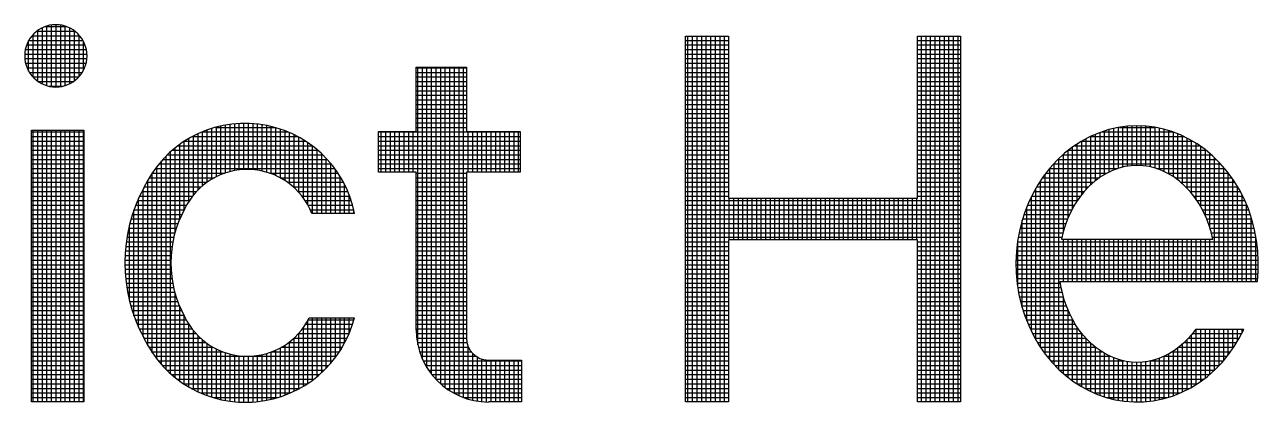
# Model space of a CAD drawing. Header units: inches. Extents: x 0 to 841, y 0 to 594.
# Drawn here: x 713.544 to 718.223, y 99.887 to 101.318 of the extents above; entities that cross this region are included whole.
import ezdxf

# ---------------------------------------------------------------- set-up
doc = ezdxf.new("R2010")
doc.units = ezdxf.units.IN
doc.header["$MEASUREMENT"] = 0
doc.layers.add('BG 한국지역난방기술주식회사 CI', color=7, linetype='Continuous')

msp = doc.modelspace()

# ---------------------------------------------------------------- linework, layer by layer
at = {"layer": 'BG 한국지역난방기술주식회사 CI', "color": 7, "linetype": 'Continuous', "lineweight": 25}
for p, q in [((713.5904, 101.2939), (713.7348, 101.2939)), ((713.5943, 101.1039), (713.5943, 101.2967)), ((713.6116, 101.0937), (713.6116, 101.3069)), ((713.6218, 101.3112), (713.7034, 101.3112)), ((713.629, 101.087), (713.629, 101.3136)), ((713.6464, 101.0832), (713.6464, 101.3174)), ((713.6637, 101.0821), (713.6637, 101.3185)), ((713.6811, 101.0836), (713.6811, 101.317)), ((713.6984, 101.0877), (713.6984, 101.3129)), ((713.7158, 101.0948), (713.7158, 101.3058)), ((713.7332, 101.1055), (713.7332, 101.2951)), ((713.5595, 101.1424), (713.5595, 101.2581)), ((713.5601, 101.2591), (713.7651, 101.2591)), ((713.5723, 101.2765), (713.7529, 101.2765)), ((713.5769, 101.1189), (713.5769, 101.2817)), ((713.7505, 101.1213), (713.7505, 101.2793)), ((713.7679, 101.1466), (713.7679, 101.254)), ((716.0503, 101.2754), (716.214, 101.2754)), ((716.0503, 99.8879), (716.0503, 101.2754)), ((716.0503, 101.2591), (716.214, 101.2591)), ((716.06, 99.8879), (716.06, 101.2754)), ((716.0774, 99.8879), (716.0774, 101.2754)), ((716.0947, 99.8879), (716.0947, 101.2754)), ((716.1121, 99.8879), (716.1121, 101.2754)), ((716.1295, 99.8879), (716.1295, 101.2754)), ((716.1468, 99.8879), (716.1468, 101.2754)), ((716.1642, 99.8879), (716.1642, 101.2754)), ((716.1816, 99.8879), (716.1816, 101.2754)), ((716.1989, 99.8879), (716.1989, 101.2754)), ((716.214, 101.2754), (716.214, 100.6607)), ((716.9301, 100.6607), (716.9301, 101.2754)), ((716.9301, 101.2754), (717.0939, 101.2754)), ((716.9301, 101.2591), (717.0939, 101.2591)), ((716.9456, 99.8879), (716.9456, 101.2754)), ((716.963, 99.8879), (716.963, 101.2754)), ((716.9803, 99.8879), (716.9803, 101.2754)), ((716.9977, 99.8879), (716.9977, 101.2754)), ((717.0151, 99.8879), (717.0151, 101.2754)), ((717.0324, 99.8879), (717.0324, 101.2754)), ((717.0498, 99.8879), (717.0498, 101.2754)), ((717.0672, 99.8879), (717.0672, 101.2754)), ((717.0845, 99.8879), (717.0845, 101.2754)), ((717.0939, 101.2754), (717.0939, 99.8879)), ((713.5446, 101.207), (713.7806, 101.207)), ((713.5469, 101.2244), (713.7783, 101.2244)), ((713.5519, 101.2418), (713.7733, 101.2418)), ((716.0503, 101.2418), (716.214, 101.2418)), ((716.0503, 101.2244), (716.214, 101.2244)), ((716.0503, 101.207), (716.214, 101.207)), ((716.9301, 101.2418), (717.0939, 101.2418)), ((716.9301, 101.2244), (717.0939, 101.2244)), ((716.9301, 101.207), (717.0939, 101.207)), ((713.5449, 101.1897), (713.7803, 101.1897)), ((713.5478, 101.1723), (713.7774, 101.1723)), ((713.5535, 101.1549), (713.7717, 101.1549)), ((715.0296, 100.9135), (715.0296, 101.1571)), ((715.0296, 101.1571), (715.22, 101.1571)), ((715.0296, 101.1549), (715.22, 101.1549)), ((715.0355, 100.1047), (715.0355, 101.1571)), ((715.0529, 100.0509), (715.0529, 101.1571)), ((715.0702, 100.0179), (715.0702, 101.1571)), ((715.0876, 99.9929), (715.0876, 101.1571)), ((715.105, 99.9728), (715.105, 101.1571)), ((715.1223, 99.9561), (715.1223, 101.1571)), ((715.1397, 99.942), (715.1397, 101.1571)), ((715.1571, 99.9301), (715.1571, 101.1571)), ((715.1744, 99.92), (715.1744, 101.1571)), ((715.1918, 99.9115), (715.1918, 101.1571)), ((715.2092, 99.9045), (715.2092, 101.1571)), ((715.22, 101.1571), (715.22, 100.9135)), ((716.0503, 101.1897), (716.214, 101.1897)), ((716.0503, 101.1723), (716.214, 101.1723)), ((716.0503, 101.1549), (716.214, 101.1549)), ((716.9301, 101.1897), (717.0939, 101.1897)), ((716.9301, 101.1723), (717.0939, 101.1723)), ((716.9301, 101.1549), (717.0939, 101.1549)), ((713.5624, 101.1376), (713.7628, 101.1376)), ((713.5757, 101.1202), (713.7495, 101.1202)), ((715.0296, 101.1376), (715.22, 101.1376)), ((715.0296, 101.1202), (715.22, 101.1202)), ((716.0503, 101.1376), (716.214, 101.1376)), ((716.0503, 101.1202), (716.214, 101.1202)), ((716.9301, 101.1376), (717.0939, 101.1376)), ((716.9301, 101.1202), (717.0939, 101.1202)), ((713.5957, 101.1029), (713.7295, 101.1029)), ((713.6345, 101.0855), (713.6907, 101.0855)), ((715.0296, 101.1029), (715.22, 101.1029)), ((715.0296, 101.0855), (715.22, 101.0855)), ((715.0296, 101.0681), (715.22, 101.0681)), ((716.0503, 101.1029), (716.214, 101.1029)), ((716.0503, 101.0855), (716.214, 101.0855)), ((716.0503, 101.0681), (716.214, 101.0681)), ((716.9301, 101.1029), (717.0939, 101.1029)), ((716.9301, 101.0855), (717.0939, 101.0855)), ((716.9301, 101.0681), (717.0939, 101.0681)), ((715.0296, 101.0508), (715.22, 101.0508)), ((715.0296, 101.0334), (715.22, 101.0334)), ((715.0296, 101.016), (715.22, 101.016)), ((716.0503, 101.0508), (716.214, 101.0508)), ((716.0503, 101.0334), (716.214, 101.0334)), ((716.0503, 101.016), (716.214, 101.016)), ((716.9301, 101.0508), (717.0939, 101.0508)), ((716.9301, 101.0334), (717.0939, 101.0334)), ((716.9301, 101.016), (717.0939, 101.016)), ((715.0296, 100.9987), (715.22, 100.9987)), ((715.0296, 100.9813), (715.22, 100.9813)), ((715.0296, 100.9639), (715.22, 100.9639)), ((716.0503, 100.9987), (716.214, 100.9987)), ((716.0503, 100.9813), (716.214, 100.9813)), ((716.0503, 100.9639), (716.214, 100.9639)), ((716.9301, 100.9987), (717.0939, 100.9987)), ((716.9301, 100.9813), (717.0939, 100.9813)), ((716.9301, 100.9639), (717.0939, 100.9639)), ((713.5697, 100.9188), (713.7694, 100.9188)), ((713.5697, 99.8879), (713.5697, 100.9188)), ((713.5769, 99.8879), (713.5769, 100.9188)), ((713.5943, 99.8879), (713.5943, 100.9188)), ((713.6116, 99.8879), (713.6116, 100.9188)), ((713.629, 99.8879), (713.629, 100.9188)), ((713.6464, 99.8879), (713.6464, 100.9188)), ((713.6637, 99.8879), (713.6637, 100.9188)), ((713.6811, 99.8879), (713.6811, 100.9188)), ((713.6984, 99.8879), (713.6984, 100.9188)), ((713.7158, 99.8879), (713.7158, 100.9188)), ((713.7332, 99.8879), (713.7332, 100.9188)), ((713.7505, 99.8879), (713.7505, 100.9188)), ((713.7679, 99.8879), (713.7679, 100.9188)), ((713.7694, 100.9188), (713.7694, 99.8879)), ((714.2367, 100.7213), (714.2367, 100.9194)), ((714.2541, 100.7325), (714.2541, 100.9252)), ((714.2679, 100.9292), (714.4922, 100.9292)), ((714.2715, 100.742), (714.2715, 100.9302)), ((714.2888, 100.7499), (714.2888, 100.9344)), ((714.3062, 100.7563), (714.3062, 100.9378)), ((714.3236, 100.7613), (714.3236, 100.9405)), ((714.3409, 100.7651), (714.3409, 100.9425)), ((714.3583, 100.7677), (714.3583, 100.9438)), ((714.3757, 100.7691), (714.3757, 100.9443)), ((714.393, 100.7694), (714.393, 100.9441)), ((714.4104, 100.7685), (714.4104, 100.9432)), ((714.4278, 100.7665), (714.4278, 100.9416)), ((714.4451, 100.7633), (714.4451, 100.9393)), ((714.4625, 100.7588), (714.4625, 100.9362)), ((714.4798, 100.7531), (714.4798, 100.9324)), ((714.4972, 100.7459), (714.4972, 100.9278)), ((714.5146, 100.7372), (714.5146, 100.9224)), ((715.0296, 100.9466), (715.22, 100.9466)), ((715.0296, 100.9292), (715.22, 100.9292)), ((716.0503, 100.9466), (716.214, 100.9466)), ((716.0503, 100.9292), (716.214, 100.9292)), ((716.9301, 100.9466), (717.0939, 100.9466)), ((716.9301, 100.9292), (717.0939, 100.9292)), ((717.6559, 100.9205), (717.6204, 100.909)), ((717.6917, 100.9286), (717.6559, 100.9205)), ((717.6575, 100.7598), (717.6575, 100.9209)), ((717.6749, 100.7676), (717.6749, 100.9248)), ((717.7274, 100.9334), (717.6917, 100.9286)), ((717.6923, 100.7738), (717.6923, 100.9287)), ((717.6962, 100.9292), (717.8316, 100.9292)), ((717.7096, 100.7783), (717.7096, 100.931)), ((717.727, 100.7817), (717.727, 100.9334)), ((717.7627, 100.935), (717.7274, 100.9334)), ((717.7444, 100.7839), (717.7444, 100.9342)), ((717.7617, 100.7847), (717.7617, 100.935)), ((717.7974, 100.9336), (717.7627, 100.935)), ((717.7791, 100.784), (717.7791, 100.9343)), ((717.7965, 100.7822), (717.7965, 100.9336)), ((717.831, 100.9293), (717.7974, 100.9336)), ((717.8138, 100.7792), (717.8138, 100.9315)), ((717.8635, 100.9225), (717.831, 100.9293)), ((717.8312, 100.7748), (717.8312, 100.9293)), ((717.8486, 100.7688), (717.8486, 100.9256)), ((717.8955, 100.913), (717.8635, 100.9225)), ((717.8659, 100.7615), (717.8659, 100.9217)), ((713.5697, 100.9118), (713.7694, 100.9118)), ((713.5697, 100.8945), (713.7694, 100.8945)), ((713.5697, 100.8771), (713.7694, 100.8771)), ((714.1499, 100.6175), (714.1499, 100.8764)), ((714.1511, 100.8771), (714.609, 100.8771)), ((714.1673, 100.6487), (714.1673, 100.887)), ((714.1807, 100.8945), (714.5794, 100.8945)), ((714.1847, 100.6727), (714.1847, 100.8966)), ((714.202, 100.6919), (714.202, 100.9051)), ((714.2174, 100.9118), (714.5427, 100.9118)), ((714.2194, 100.7079), (714.2194, 100.9127)), ((714.5319, 100.7269), (714.5319, 100.9162)), ((714.5493, 100.7145), (714.5493, 100.909)), ((714.5667, 100.6999), (714.5667, 100.901)), ((714.584, 100.6823), (714.584, 100.892)), ((714.6014, 100.6608), (714.6014, 100.8819)), ((714.6188, 100.6335), (714.6188, 100.8707)), ((714.8867, 100.7588), (714.8867, 100.9135)), ((714.8867, 100.9135), (715.0296, 100.9135)), ((714.8867, 100.9118), (715.4235, 100.9118)), ((714.8867, 100.8945), (715.4235, 100.8945)), ((714.8867, 100.8771), (715.4235, 100.8771)), ((714.8966, 100.7588), (714.8966, 100.9135)), ((714.914, 100.7588), (714.914, 100.9135)), ((714.9313, 100.7588), (714.9313, 100.9135)), ((714.9487, 100.7588), (714.9487, 100.9135)), ((714.9661, 100.7588), (714.9661, 100.9135)), ((714.9834, 100.7588), (714.9834, 100.9135)), ((715.0008, 100.7588), (715.0008, 100.9135)), ((715.0181, 100.7588), (715.0181, 100.9135)), ((715.22, 100.9135), (715.4235, 100.9135)), ((715.2265, 100.7588), (715.2265, 100.9135)), ((715.2439, 100.7588), (715.2439, 100.9135)), ((715.2612, 100.7588), (715.2612, 100.9135)), ((715.2786, 100.7588), (715.2786, 100.9135)), ((715.296, 100.7588), (715.296, 100.9135)), ((715.3133, 100.7588), (715.3133, 100.9135)), ((715.3307, 100.7588), (715.3307, 100.9135)), ((715.3481, 100.7588), (715.3481, 100.9135)), ((715.3654, 100.7588), (715.3654, 100.9135)), ((715.3828, 100.7588), (715.3828, 100.9135)), ((715.4002, 100.7588), (715.4002, 100.9135)), ((715.4175, 100.7588), (715.4175, 100.9135)), ((715.4235, 100.9135), (715.4235, 100.7588)), ((716.0503, 100.9118), (716.214, 100.9118)), ((716.0503, 100.8945), (716.214, 100.8945)), ((716.0503, 100.8771), (716.214, 100.8771)), ((716.9301, 100.9118), (717.0939, 100.9118)), ((716.9301, 100.8945), (717.0939, 100.8945)), ((716.9301, 100.8771), (717.0939, 100.8771)), ((717.5516, 100.8761), (717.5191, 100.8549)), ((717.5855, 100.8942), (717.5516, 100.8761)), ((717.5534, 100.6744), (717.5534, 100.877)), ((717.5535, 100.8771), (717.9728, 100.8771)), ((717.5707, 100.6948), (717.5707, 100.8863)), ((717.6204, 100.909), (717.5855, 100.8942)), ((717.5862, 100.8945), (717.94, 100.8945)), ((717.5881, 100.7122), (717.5881, 100.8953)), ((717.6055, 100.7272), (717.6055, 100.9027)), ((717.6228, 100.74), (717.6228, 100.9098)), ((717.6291, 100.9118), (717.8983, 100.9118)), ((717.6402, 100.7507), (717.6402, 100.9154)), ((717.8833, 100.7528), (717.8833, 100.9166)), ((717.9275, 100.9005), (717.8955, 100.913)), ((717.9007, 100.7423), (717.9007, 100.9109)), ((717.918, 100.7297), (717.918, 100.9042)), ((717.9594, 100.885), (717.9275, 100.9005)), ((717.9354, 100.7152), (717.9354, 100.8967)), ((717.9527, 100.6984), (717.9527, 100.8883)), ((717.9908, 100.8665), (717.9594, 100.885)), ((717.9701, 100.6787), (717.9701, 100.8787)), ((713.5697, 100.8597), (713.7694, 100.8597)), ((713.5697, 100.8424), (713.7694, 100.8424)), ((713.5697, 100.825), (713.7694, 100.825)), ((714.0853, 100.825), (714.6748, 100.825)), ((714.0978, 99.9949), (714.0978, 100.8367)), ((714.1044, 100.8424), (714.6557, 100.8424)), ((714.1152, 100.5325), (714.1152, 100.8513)), ((714.126, 100.8597), (714.634, 100.8597)), ((714.1326, 100.5815), (714.1326, 100.8645)), ((714.6361, 100.6022), (714.6361, 100.8582)), ((714.6535, 100.6022), (714.6535, 100.8443)), ((714.6709, 100.6022), (714.6709, 100.8288)), ((714.8867, 100.8597), (715.4235, 100.8597)), ((714.8867, 100.8424), (715.4235, 100.8424)), ((714.8867, 100.825), (715.4235, 100.825)), ((716.0503, 100.8597), (716.214, 100.8597)), ((716.0503, 100.8424), (716.214, 100.8424)), ((716.0503, 100.825), (716.214, 100.825)), ((716.9301, 100.8597), (717.0939, 100.8597)), ((716.9301, 100.8424), (717.0939, 100.8424)), ((716.9301, 100.825), (717.0939, 100.825)), ((717.4882, 100.8308), (717.4593, 100.804)), ((717.482, 100.825), (718.0449, 100.825)), ((717.4839, 100.5356), (717.4839, 100.8268)), ((717.5191, 100.8549), (717.4882, 100.8308)), ((717.5013, 100.5857), (717.5013, 100.841)), ((717.5031, 100.8424), (718.0243, 100.8424)), ((717.5186, 100.6216), (717.5186, 100.8545)), ((717.5265, 100.8597), (718.0003, 100.8597)), ((717.536, 100.6505), (717.536, 100.8659)), ((717.9875, 100.6556), (717.9875, 100.8684)), ((718.0214, 100.8448), (717.9908, 100.8665)), ((718.0048, 100.6277), (718.0048, 100.8565)), ((718.0507, 100.8201), (718.0214, 100.8448)), ((718.0222, 100.5933), (718.0222, 100.8441)), ((718.0396, 100.5466), (718.0396, 100.8295)), ((713.5697, 100.8077), (713.7694, 100.8077)), ((713.5697, 100.7903), (713.7694, 100.7903)), ((714.0457, 100.0505), (714.0457, 100.7809)), ((714.0532, 100.7903), (714.7069, 100.7903)), ((714.0631, 100.0296), (714.0631, 100.8018)), ((714.0684, 100.8077), (714.6917, 100.8077)), ((714.0805, 100.0112), (714.0805, 100.8202)), ((714.6882, 100.6022), (714.6882, 100.8114)), ((714.7056, 100.6022), (714.7056, 100.7918)), ((714.8867, 100.8077), (715.4235, 100.8077)), ((714.8867, 100.7903), (715.4235, 100.7903)), ((716.0503, 100.8077), (716.214, 100.8077)), ((716.0503, 100.7903), (716.214, 100.7903)), ((716.9301, 100.8077), (717.0939, 100.8077)), ((716.9301, 100.7903), (717.0939, 100.7903)), ((717.4593, 100.804), (717.4326, 100.775)), ((717.4467, 100.7903), (718.0805, 100.7903)), ((717.4492, 100.0299), (717.4492, 100.793)), ((717.4632, 100.8077), (718.0633, 100.8077)), ((717.4665, 100.0118), (717.4665, 100.8107)), ((717.7172, 100.7802), (717.6936, 100.7743)), ((717.7405, 100.7837), (717.7172, 100.7802)), ((717.7634, 100.7848), (717.7405, 100.7837)), ((717.7864, 100.7837), (717.7634, 100.7848)), ((717.8097, 100.7802), (717.7864, 100.7837)), ((717.8332, 100.7743), (717.8097, 100.7802)), ((718.0786, 100.7925), (718.0507, 100.8201)), ((718.0569, 100.345), (718.0569, 100.814)), ((718.0743, 100.345), (718.0743, 100.7968)), ((718.1046, 100.7622), (718.0786, 100.7925)), ((718.0917, 100.345), (718.0917, 100.7773)), ((713.5697, 100.7729), (713.7694, 100.7729)), ((713.5697, 100.7556), (713.7694, 100.7556)), ((713.5697, 100.7382), (713.7694, 100.7382)), ((714.0165, 100.7382), (714.2641, 100.7382)), ((714.0274, 100.7556), (714.3041, 100.7556)), ((714.0284, 100.0743), (714.0284, 100.7569)), ((714.0397, 100.7729), (714.7204, 100.7729)), ((714.4728, 100.7556), (714.7326, 100.7556)), ((714.5128, 100.7382), (714.7436, 100.7382)), ((714.7229, 100.6022), (714.7229, 100.7695)), ((714.7403, 100.6022), (714.7403, 100.7436)), ((714.8867, 100.7729), (715.4235, 100.7729)), ((715.0296, 100.7588), (714.8867, 100.7588)), ((715.0296, 100.1613), (715.0296, 100.7588)), ((715.0296, 100.7556), (715.22, 100.7556)), ((715.0296, 100.7382), (715.22, 100.7382)), ((715.4235, 100.7588), (715.22, 100.7588)), ((715.22, 100.7588), (715.22, 100.1298)), ((716.0503, 100.7729), (716.214, 100.7729)), ((716.0503, 100.7556), (716.214, 100.7556)), ((716.0503, 100.7382), (716.214, 100.7382)), ((716.9301, 100.7729), (717.0939, 100.7729)), ((716.9301, 100.7556), (717.0939, 100.7556)), ((716.9301, 100.7382), (717.0939, 100.7382)), ((717.4084, 100.7439), (717.3866, 100.7112)), ((717.4046, 100.7382), (717.6203, 100.7382)), ((717.4326, 100.775), (717.4084, 100.7439)), ((717.4144, 100.0708), (717.4144, 100.7517)), ((717.4175, 100.7556), (717.6486, 100.7556)), ((717.4311, 100.7729), (717.6898, 100.7729)), ((717.4318, 100.0495), (717.4318, 100.7739)), ((717.6244, 100.7412), (717.6027, 100.7252)), ((717.647, 100.7548), (717.6244, 100.7412)), ((717.6702, 100.7659), (717.647, 100.7548)), ((717.6936, 100.7743), (717.6702, 100.7659)), ((717.8567, 100.7659), (717.8332, 100.7743)), ((717.8371, 100.7729), (718.0955, 100.7729)), ((717.8799, 100.7548), (717.8567, 100.7659)), ((717.8783, 100.7556), (718.1095, 100.7556)), ((717.9024, 100.7412), (717.8799, 100.7548)), ((717.9242, 100.7252), (717.9024, 100.7412)), ((717.9066, 100.7382), (718.1222, 100.7382)), ((718.1286, 100.7295), (718.1046, 100.7622)), ((718.109, 100.345), (718.109, 100.7562)), ((718.1264, 100.345), (718.1264, 100.7324)), ((713.5697, 100.7208), (713.7694, 100.7208)), ((713.5697, 100.7035), (713.7694, 100.7035)), ((713.5697, 100.6861), (713.7694, 100.6861)), ((713.989, 100.6861), (714.1964, 100.6861)), ((713.9936, 100.1357), (713.9936, 100.6951)), ((713.9978, 100.7035), (714.2142, 100.7035)), ((714.0066, 100.7208), (714.2361, 100.7208)), ((714.011, 100.1023), (714.011, 100.7288)), ((714.5408, 100.7208), (714.7535, 100.7208)), ((714.5627, 100.7035), (714.7623, 100.7035)), ((714.5805, 100.6861), (714.7701, 100.6861)), ((714.7577, 100.6022), (714.7577, 100.7128)), ((715.0296, 100.7208), (715.22, 100.7208)), ((715.0296, 100.7035), (715.22, 100.7035)), ((715.0296, 100.6861), (715.22, 100.6861)), ((716.0503, 100.7208), (716.214, 100.7208)), ((716.0503, 100.7035), (716.214, 100.7035)), ((716.0503, 100.6861), (716.214, 100.6861)), ((716.9301, 100.7208), (717.0939, 100.7208)), ((716.9301, 100.7035), (717.0939, 100.7035)), ((716.9301, 100.6861), (717.0939, 100.6861)), ((717.3866, 100.7112), (717.3675, 100.6774)), ((717.3724, 100.6861), (717.5626, 100.6861)), ((717.3797, 100.124), (717.3797, 100.699)), ((717.3822, 100.7035), (717.5789, 100.7035)), ((717.393, 100.7208), (717.5978, 100.7208)), ((717.3971, 100.0957), (717.3971, 100.727)), ((717.5627, 100.6862), (717.5449, 100.6638)), ((717.582, 100.7068), (717.5627, 100.6862)), ((717.6027, 100.7252), (717.582, 100.7068)), ((717.9448, 100.7068), (717.9242, 100.7252)), ((717.9291, 100.7208), (718.1339, 100.7208)), ((717.9642, 100.6862), (717.9448, 100.7068)), ((717.948, 100.7035), (718.1446, 100.7035)), ((717.982, 100.6638), (717.9642, 100.6862)), ((717.9643, 100.6861), (718.1544, 100.6861)), ((718.1501, 100.6945), (718.1286, 100.7295)), ((718.1438, 100.345), (718.1438, 100.7048)), ((718.169, 100.6578), (718.1501, 100.6945)), ((713.5697, 100.6687), (713.7694, 100.6687)), ((713.5697, 100.6514), (713.7694, 100.6514)), ((713.9728, 100.6514), (714.169, 100.6514)), ((713.9763, 100.1714), (713.9763, 100.6594)), ((713.9805, 100.6687), (714.1815, 100.6687)), ((714.5954, 100.6687), (714.777, 100.6687)), ((714.6079, 100.6514), (714.7831, 100.6514)), ((714.775, 100.6022), (714.775, 100.6739)), ((715.0296, 100.6687), (715.22, 100.6687)), ((715.0296, 100.6514), (715.22, 100.6514)), ((716.0503, 100.6687), (716.214, 100.6687)), ((716.0503, 100.6514), (717.0939, 100.6514)), ((716.214, 100.6607), (716.9301, 100.6607)), ((716.2163, 100.5025), (716.2163, 100.6607)), ((716.2337, 100.5025), (716.2337, 100.6607)), ((716.251, 100.5025), (716.251, 100.6607)), ((716.2684, 100.5025), (716.2684, 100.6607)), ((716.2858, 100.5025), (716.2858, 100.6607)), ((716.3031, 100.5025), (716.3031, 100.6607)), ((716.3205, 100.5025), (716.3205, 100.6607)), ((716.3378, 100.5025), (716.3378, 100.6607)), ((716.3552, 100.5025), (716.3552, 100.6607)), ((716.3726, 100.5025), (716.3726, 100.6607)), ((716.3899, 100.5025), (716.3899, 100.6607)), ((716.4073, 100.5025), (716.4073, 100.6607)), ((716.4247, 100.5025), (716.4247, 100.6607)), ((716.442, 100.5025), (716.442, 100.6607)), ((716.4594, 100.5025), (716.4594, 100.6607)), ((716.4768, 100.5025), (716.4768, 100.6607)), ((716.4941, 100.5025), (716.4941, 100.6607)), ((716.5115, 100.5025), (716.5115, 100.6607)), ((716.5289, 100.5025), (716.5289, 100.6607)), ((716.5462, 100.5025), (716.5462, 100.6607)), ((716.5636, 100.5025), (716.5636, 100.6607)), ((716.581, 100.5025), (716.581, 100.6607)), ((716.5983, 100.5025), (716.5983, 100.6607)), ((716.6157, 100.5025), (716.6157, 100.6607)), ((716.633, 100.5025), (716.633, 100.6607)), ((716.6504, 100.5025), (716.6504, 100.6607)), ((716.6678, 100.5025), (716.6678, 100.6607)), ((716.6851, 100.5025), (716.6851, 100.6607)), ((716.7025, 100.5025), (716.7025, 100.6607)), ((716.7199, 100.5025), (716.7199, 100.6607)), ((716.7372, 100.5025), (716.7372, 100.6607)), ((716.7546, 100.5025), (716.7546, 100.6607)), ((716.772, 100.5025), (716.772, 100.6607)), ((716.7893, 100.5025), (716.7893, 100.6607)), ((716.8067, 100.5025), (716.8067, 100.6607)), ((716.8241, 100.5025), (716.8241, 100.6607)), ((716.8414, 100.5025), (716.8414, 100.6607)), ((716.8588, 100.5025), (716.8588, 100.6607)), ((716.8761, 100.5025), (716.8761, 100.6607)), ((716.8935, 100.5025), (716.8935, 100.6607)), ((716.9109, 100.5025), (716.9109, 100.6607)), ((716.9282, 100.5025), (716.9282, 100.6607)), ((716.9301, 100.6687), (717.0939, 100.6687)), ((717.351, 100.6426), (717.3372, 100.6074)), ((717.3675, 100.6774), (717.351, 100.6426)), ((717.3552, 100.6514), (717.5366, 100.6514)), ((717.3624, 100.1566), (717.3624, 100.6665)), ((717.3634, 100.6687), (717.5488, 100.6687)), ((717.5288, 100.6397), (717.5145, 100.6142)), ((717.5449, 100.6638), (717.5288, 100.6397)), ((717.978, 100.6687), (718.1634, 100.6687)), ((717.9981, 100.6397), (717.982, 100.6638)), ((717.9903, 100.6514), (718.1717, 100.6514)), ((718.0124, 100.6142), (717.9981, 100.6397)), ((718.1611, 100.345), (718.1611, 100.6731)), ((718.1852, 100.6196), (718.169, 100.6578)), ((713.5697, 100.634), (713.7694, 100.634)), ((713.5697, 100.6166), (713.7694, 100.6166)), ((713.5697, 100.5993), (713.7694, 100.5993)), ((713.9532, 100.5993), (714.1406, 100.5993)), ((713.9589, 100.2148), (713.9589, 100.616)), ((713.9591, 100.6166), (714.1495, 100.6166)), ((713.9656, 100.634), (714.1585, 100.634)), ((714.6185, 100.634), (714.7883, 100.634)), ((714.6273, 100.6166), (714.7927, 100.6166)), ((714.7958, 100.6022), (714.6334, 100.6022)), ((714.7924, 100.6022), (714.7924, 100.618)), ((715.0296, 100.634), (715.22, 100.634)), ((715.0296, 100.6166), (715.22, 100.6166)), ((715.0296, 100.5993), (715.22, 100.5993)), ((716.0503, 100.634), (717.0939, 100.634)), ((716.0503, 100.6166), (717.0939, 100.6166)), ((716.0503, 100.5993), (717.0939, 100.5993)), ((717.3372, 100.6074), (717.326, 100.572)), ((717.3346, 100.5993), (717.5075, 100.5993)), ((717.3408, 100.6166), (717.5158, 100.6166)), ((717.345, 100.1959), (717.345, 100.6272)), ((717.3477, 100.634), (717.5256, 100.634)), ((717.5145, 100.6142), (717.5021, 100.5878)), ((718.0013, 100.634), (718.1791, 100.634)), ((718.011, 100.6166), (718.1862, 100.6166)), ((718.0248, 100.5878), (718.0124, 100.6142)), ((718.0194, 100.5993), (718.1921, 100.5993)), ((718.1785, 100.345), (718.1785, 100.6354)), ((718.1985, 100.5803), (718.1852, 100.6196)), ((713.5697, 100.5819), (713.7694, 100.5819)), ((713.5697, 100.5646), (713.7694, 100.5646)), ((713.5697, 100.5472), (713.7694, 100.5472)), ((713.939, 100.5472), (714.1197, 100.5472)), ((713.9415, 100.2727), (713.9415, 100.558)), ((713.9432, 100.5646), (714.1258, 100.5646)), ((713.9479, 100.5819), (714.1328, 100.5819)), ((715.0296, 100.5819), (715.22, 100.5819)), ((715.0296, 100.5646), (715.22, 100.5646)), ((715.0296, 100.5472), (715.22, 100.5472)), ((716.0503, 100.5819), (717.0939, 100.5819)), ((716.0503, 100.5646), (717.0939, 100.5646)), ((716.0503, 100.5472), (717.0939, 100.5472)), ((717.326, 100.572), (717.317, 100.5358)), ((717.3198, 100.5472), (717.4875, 100.5472)), ((717.3241, 100.5646), (717.4931, 100.5646)), ((717.3276, 100.246), (717.3276, 100.5772)), ((717.3291, 100.5819), (717.4998, 100.5819)), ((717.4916, 100.5606), (717.4831, 100.533)), ((717.5021, 100.5878), (717.4916, 100.5606)), ((718.0353, 100.5606), (718.0248, 100.5878)), ((718.027, 100.5819), (718.198, 100.5819)), ((718.0337, 100.5646), (718.2026, 100.5646)), ((718.0438, 100.533), (718.0353, 100.5606)), ((718.0394, 100.5472), (718.2071, 100.5472)), ((718.1958, 100.345), (718.1958, 100.5881)), ((718.2089, 100.5405), (718.1985, 100.5803)), ((713.5697, 100.5298), (713.7694, 100.5298)), ((713.5697, 100.5125), (713.7694, 100.5125)), ((713.9322, 100.5125), (714.11, 100.5125)), ((713.9353, 100.5298), (714.1144, 100.5298)), ((715.0296, 100.5298), (715.22, 100.5298)), ((715.0296, 100.5125), (715.22, 100.5125)), ((716.0503, 100.5298), (717.0939, 100.5298)), ((716.0503, 100.5125), (717.0939, 100.5125)), ((716.9301, 100.5025), (716.214, 100.5025)), ((716.214, 100.5025), (716.214, 99.8879)), ((716.9301, 99.8879), (716.9301, 100.5025)), ((717.3101, 100.498), (717.3057, 100.4589)), ((717.317, 100.5358), (717.3101, 100.498)), ((717.3103, 100.326), (717.3103, 100.4987)), ((717.3128, 100.5125), (717.4782, 100.5125)), ((717.3159, 100.5298), (717.4823, 100.5298)), ((717.4831, 100.533), (717.4765, 100.5053)), ((717.4765, 100.5053), (717.5339, 100.5053)), ((717.4839, 100.345), (717.4839, 100.5053)), ((717.5013, 100.345), (717.5013, 100.5053)), ((717.5186, 100.345), (717.5186, 100.5053)), ((717.5339, 100.5053), (717.5913, 100.5053)), ((717.536, 100.345), (717.536, 100.5053)), ((717.5534, 100.345), (717.5534, 100.5053)), ((717.5707, 100.345), (717.5707, 100.5053)), ((717.5881, 100.345), (717.5881, 100.5053)), ((717.5913, 100.5053), (717.6486, 100.5053)), ((717.6055, 100.345), (717.6055, 100.5053)), ((717.6228, 100.345), (717.6228, 100.5053)), ((717.6402, 100.345), (717.6402, 100.5053)), ((717.6486, 100.5053), (717.706, 100.5053)), ((717.6575, 100.345), (717.6575, 100.5053)), ((717.6749, 100.345), (717.6749, 100.5053)), ((717.6923, 100.345), (717.6923, 100.5053)), ((717.706, 100.5053), (717.7634, 100.5053)), ((717.7096, 100.345), (717.7096, 100.5053)), ((717.727, 100.345), (717.727, 100.5053)), ((717.7444, 100.345), (717.7444, 100.5053)), ((717.7617, 100.345), (717.7617, 100.5053)), ((717.7634, 100.5053), (717.8208, 100.5053)), ((717.7791, 100.345), (717.7791, 100.5053)), ((717.7965, 100.345), (717.7965, 100.5053)), ((717.8138, 100.345), (717.8138, 100.5053)), ((717.8208, 100.5053), (717.8782, 100.5053)), ((717.8312, 100.345), (717.8312, 100.5053)), ((717.8486, 100.345), (717.8486, 100.5053)), ((717.8659, 100.345), (717.8659, 100.5053)), ((717.8782, 100.5053), (717.9356, 100.5053)), ((717.8833, 100.345), (717.8833, 100.5053)), ((717.9007, 100.345), (717.9007, 100.5053)), ((717.918, 100.345), (717.918, 100.5053)), ((717.9354, 100.345), (717.9354, 100.5053)), ((717.9356, 100.5053), (717.993, 100.5053)), ((717.9527, 100.345), (717.9527, 100.5053)), ((717.9701, 100.345), (717.9701, 100.5053)), ((717.9875, 100.345), (717.9875, 100.5053)), ((717.993, 100.5053), (718.0504, 100.5053)), ((718.0048, 100.345), (718.0048, 100.5053)), ((718.0222, 100.345), (718.0222, 100.5053)), ((718.0396, 100.345), (718.0396, 100.5053)), ((718.0504, 100.5053), (718.0438, 100.533)), ((718.0445, 100.5298), (718.2109, 100.5298)), ((718.0487, 100.5125), (718.2141, 100.5125)), ((718.2164, 100.5004), (718.2089, 100.5405)), ((718.2132, 100.345), (718.2132, 100.5173)), ((718.221, 100.4604), (718.2164, 100.5004)), ((713.5697, 100.4951), (713.7694, 100.4951)), ((713.5697, 100.4777), (713.7694, 100.4777)), ((713.5697, 100.4604), (713.7694, 100.4604)), ((713.926, 100.4604), (714.1011, 100.4604)), ((713.9276, 100.4777), (714.1033, 100.4777)), ((713.9296, 100.4951), (714.1063, 100.4951)), ((715.0296, 100.4951), (715.22, 100.4951)), ((715.0296, 100.4777), (715.22, 100.4777)), ((715.0296, 100.4604), (715.22, 100.4604)), ((716.0503, 100.4951), (716.214, 100.4951)), ((716.0503, 100.4777), (716.214, 100.4777)), ((716.0503, 100.4604), (716.214, 100.4604)), ((716.9301, 100.4951), (717.0939, 100.4951)), ((716.9301, 100.4777), (717.0939, 100.4777)), ((716.9301, 100.4604), (717.0939, 100.4604)), ((717.3057, 100.4589), (717.3039, 100.4186)), ((717.3059, 100.4604), (718.221, 100.4604)), ((717.3078, 100.4777), (718.219, 100.4777)), ((717.3098, 100.4951), (718.217, 100.4951)), ((718.223, 100.421), (718.221, 100.4604)), ((713.5697, 100.443), (713.7694, 100.443)), ((713.5697, 100.4256), (713.7694, 100.4256)), ((713.5697, 100.4083), (713.7694, 100.4083)), ((713.9243, 100.4083), (714.0988, 100.4083)), ((713.9244, 100.4256), (714.0988, 100.4256)), ((713.9249, 100.443), (714.0996, 100.443)), ((715.0296, 100.443), (715.22, 100.443)), ((715.0296, 100.4256), (715.22, 100.4256)), ((715.0296, 100.4083), (715.22, 100.4083)), ((716.0503, 100.443), (716.214, 100.443)), ((716.0503, 100.4256), (716.214, 100.4256)), ((716.0503, 100.4083), (716.214, 100.4083)), ((716.9301, 100.443), (717.0939, 100.443)), ((716.9301, 100.4256), (717.0939, 100.4256)), ((716.9301, 100.4083), (717.0939, 100.4083)), ((717.3039, 100.4186), (717.3048, 100.3777)), ((717.3041, 100.4083), (718.2228, 100.4083)), ((717.3042, 100.4256), (718.2228, 100.4256)), ((717.305, 100.443), (718.2219, 100.443)), ((718.2224, 100.3824), (718.223, 100.421)), ((713.5697, 100.3909), (713.7694, 100.3909)), ((713.5697, 100.3735), (713.7694, 100.3735)), ((713.5697, 100.3562), (713.7694, 100.3562)), ((713.9248, 100.3909), (714.0994, 100.3909)), ((713.9258, 100.3735), (714.1008, 100.3735)), ((713.9272, 100.3562), (714.1029, 100.3562)), ((715.0296, 100.3909), (715.22, 100.3909)), ((715.0296, 100.3735), (715.22, 100.3735)), ((715.0296, 100.3562), (715.22, 100.3562)), ((716.0503, 100.3909), (716.214, 100.3909)), ((716.0503, 100.3735), (716.214, 100.3735)), ((716.0503, 100.3562), (716.214, 100.3562)), ((716.9301, 100.3909), (717.0939, 100.3909)), ((716.9301, 100.3735), (717.0939, 100.3735)), ((716.9301, 100.3562), (717.0939, 100.3562)), ((717.3045, 100.3909), (718.2225, 100.3909)), ((717.3048, 100.3777), (717.3086, 100.3363)), ((717.3052, 100.3735), (718.2216, 100.3735)), ((717.3067, 100.3562), (718.2202, 100.3562)), ((718.2193, 100.345), (718.2224, 100.3824)), ((713.5697, 100.3388), (713.7694, 100.3388)), ((713.5697, 100.3214), (713.7694, 100.3214)), ((713.9292, 100.3388), (714.1057, 100.3388)), ((713.9317, 100.3214), (714.1092, 100.3214)), ((715.0296, 100.3388), (715.22, 100.3388)), ((715.0296, 100.3214), (715.22, 100.3214)), ((716.0503, 100.3388), (716.214, 100.3388)), ((716.0503, 100.3214), (716.214, 100.3214)), ((716.9301, 100.3388), (717.0939, 100.3388)), ((716.9301, 100.3214), (717.0939, 100.3214)), ((717.3083, 100.3388), (717.4727, 100.3388)), ((717.3086, 100.3363), (717.3153, 100.2949)), ((717.311, 100.3214), (717.4757, 100.3214)), ((717.4758, 100.3206), (717.4717, 100.345)), ((717.4717, 100.345), (717.5464, 100.345)), ((717.4814, 100.2962), (717.4758, 100.3206)), ((717.5464, 100.345), (717.6212, 100.345)), ((717.6212, 100.345), (717.696, 100.345)), ((717.696, 100.345), (717.7707, 100.345)), ((717.7707, 100.345), (717.8455, 100.345)), ((717.8455, 100.345), (717.9203, 100.345)), ((717.9203, 100.345), (717.995, 100.345)), ((717.995, 100.345), (718.0698, 100.345)), ((718.0698, 100.345), (718.1446, 100.345)), ((718.1446, 100.345), (718.2193, 100.345)), ((713.5697, 100.3041), (713.7694, 100.3041)), ((713.5697, 100.2867), (713.7694, 100.2867)), ((713.5697, 100.2694), (713.7694, 100.2694)), ((713.9347, 100.3041), (714.1136, 100.3041)), ((713.9383, 100.2867), (714.1187, 100.2867)), ((713.9424, 100.2694), (714.1246, 100.2694)), ((714.1152, 99.9802), (714.1152, 100.2983)), ((715.0296, 100.3041), (715.22, 100.3041)), ((715.0296, 100.2867), (715.22, 100.2867)), ((715.0296, 100.2694), (715.22, 100.2694)), ((716.0503, 100.3041), (716.214, 100.3041)), ((716.0503, 100.2867), (716.214, 100.2867)), ((716.0503, 100.2694), (716.214, 100.2694)), ((716.9301, 100.3041), (717.0939, 100.3041)), ((716.9301, 100.2867), (717.0939, 100.2867)), ((716.9301, 100.2694), (717.0939, 100.2694)), ((717.3138, 100.3041), (717.4796, 100.3041)), ((717.3153, 100.2949), (717.3251, 100.254)), ((717.3173, 100.2867), (717.4841, 100.2867)), ((717.3214, 100.2694), (717.4893, 100.2694)), ((717.4884, 100.272), (717.4814, 100.2962)), ((717.4839, 99.9963), (717.4839, 100.2876)), ((717.4968, 100.2482), (717.4884, 100.272)), ((713.5697, 100.252), (713.7694, 100.252)), ((713.5697, 100.2346), (713.7694, 100.2346)), ((713.5697, 100.2173), (713.7694, 100.2173)), ((713.947, 100.252), (714.1314, 100.252)), ((713.9522, 100.2346), (714.1391, 100.2346)), ((713.958, 100.2173), (714.1478, 100.2173)), ((714.1326, 99.967), (714.1326, 100.2493)), ((715.0296, 100.252), (715.22, 100.252)), ((715.0296, 100.2346), (715.22, 100.2346)), ((715.0296, 100.2173), (715.22, 100.2173)), ((716.0503, 100.252), (716.214, 100.252)), ((716.0503, 100.2346), (716.214, 100.2346)), ((716.0503, 100.2173), (716.214, 100.2173)), ((716.9301, 100.252), (717.0939, 100.252)), ((716.9301, 100.2346), (717.0939, 100.2346)), ((716.9301, 100.2173), (717.0939, 100.2173)), ((717.3251, 100.254), (717.3378, 100.2139)), ((717.3257, 100.252), (717.4954, 100.252)), ((717.3312, 100.2346), (717.5025, 100.2346)), ((717.3367, 100.2173), (717.5104, 100.2173)), ((717.5066, 100.225), (717.4968, 100.2482)), ((717.5013, 99.9817), (717.5013, 100.2375)), ((717.5177, 100.2025), (717.5066, 100.225)), ((713.5697, 100.1999), (713.7694, 100.1999)), ((713.5697, 100.1825), (713.7694, 100.1825)), ((713.9644, 100.1999), (714.1568, 100.1999)), ((713.9714, 100.1825), (714.167, 100.1825)), ((714.1499, 99.9551), (714.1499, 100.2133)), ((714.1673, 99.9445), (714.1673, 100.182)), ((714.6014, 99.9474), (714.6014, 100.17)), ((714.61, 100.1825), (714.7879, 100.1825)), ((714.6188, 99.9584), (714.6188, 100.1973)), ((714.6202, 100.1999), (714.7931, 100.1999)), ((714.6237, 100.2068), (714.7949, 100.2068)), ((714.6361, 99.9707), (714.6361, 100.2068)), ((714.6535, 99.9843), (714.6535, 100.2068)), ((714.6709, 99.9994), (714.6709, 100.2068)), ((714.6882, 100.0164), (714.6882, 100.2068)), ((714.7056, 100.0354), (714.7056, 100.2068)), ((714.7229, 100.057), (714.7229, 100.2068)), ((714.7403, 100.082), (714.7403, 100.2068)), ((714.7577, 100.1114), (714.7577, 100.2068)), ((714.775, 100.1478), (714.775, 100.2068)), ((714.7924, 100.1975), (714.7924, 100.2068)), ((715.0296, 100.1999), (715.22, 100.1999)), ((715.0296, 100.1825), (715.22, 100.1825)), ((716.0503, 100.1999), (716.214, 100.1999)), ((716.0503, 100.1825), (716.214, 100.1825)), ((716.9301, 100.1999), (717.0939, 100.1999)), ((716.9301, 100.1825), (717.0939, 100.1825)), ((717.3378, 100.2139), (717.3533, 100.1751)), ((717.3434, 100.1999), (717.5192, 100.1999)), ((717.3503, 100.1825), (717.5293, 100.1825)), ((717.3533, 100.1751), (717.3716, 100.1379)), ((717.5302, 100.1809), (717.5177, 100.2025)), ((717.5186, 99.9686), (717.5186, 100.2009)), ((717.5439, 100.1605), (717.5302, 100.1809)), ((717.536, 99.9569), (717.536, 100.1723)), ((713.5697, 100.1652), (713.7694, 100.1652)), ((713.5697, 100.1478), (713.7694, 100.1478)), ((713.5697, 100.1304), (713.7694, 100.1304)), ((713.9791, 100.1652), (714.1791, 100.1652)), ((713.9874, 100.1478), (714.1935, 100.1478)), ((713.9964, 100.1304), (714.2108, 100.1304)), ((714.1847, 99.9349), (714.1847, 100.1581)), ((714.202, 99.9263), (714.202, 100.1388)), ((714.2194, 99.9187), (714.2194, 100.1229)), ((714.5662, 100.1304), (714.7673, 100.1304)), ((714.5667, 99.9287), (714.5667, 100.1309)), ((714.5834, 100.1478), (714.775, 100.1478)), ((714.584, 99.9376), (714.584, 100.1485)), ((714.5978, 100.1652), (714.7819, 100.1652)), ((715.0296, 100.1652), (715.22, 100.1652)), ((715.0299, 100.1478), (715.22, 100.1478)), ((715.0313, 100.1304), (715.22, 100.1304)), ((716.0503, 100.1652), (716.214, 100.1652)), ((716.0503, 100.1478), (716.214, 100.1478)), ((716.0503, 100.1304), (716.214, 100.1304)), ((716.9301, 100.1652), (717.0939, 100.1652)), ((716.9301, 100.1478), (717.0939, 100.1478)), ((716.9301, 100.1304), (717.0939, 100.1304)), ((717.3582, 100.1652), (717.5408, 100.1652)), ((717.3667, 100.1478), (717.5537, 100.1478)), ((717.3716, 100.1379), (717.3923, 100.1026)), ((717.3759, 100.1304), (717.5685, 100.1304)), ((717.5587, 100.1414), (717.5439, 100.1605)), ((717.5534, 99.9458), (717.5534, 100.1483)), ((717.5745, 100.1237), (717.5587, 100.1414)), ((717.5707, 99.9365), (717.5707, 100.1279)), ((717.5912, 100.1075), (717.5745, 100.1237)), ((717.9556, 100.1272), (717.9396, 100.1112)), ((717.9527, 99.9348), (717.9527, 100.1243)), ((717.9705, 100.1442), (717.9556, 100.1272)), ((717.9585, 100.1304), (718.1512, 100.1304)), ((717.9701, 99.944), (717.9701, 100.1438)), ((717.9842, 100.1622), (717.9705, 100.1442)), ((717.9732, 100.1478), (718.1602, 100.1478)), ((718.0026, 100.1622), (717.9842, 100.1622)), ((717.9875, 99.9547), (717.9875, 100.1622)), ((718.0209, 100.1622), (718.0026, 100.1622)), ((718.0048, 99.9662), (718.0048, 100.1622)), ((718.0393, 100.1622), (718.0209, 100.1622)), ((718.0222, 99.9791), (718.0222, 100.1622)), ((718.0576, 100.1622), (718.0393, 100.1622)), ((718.0396, 99.9933), (718.0396, 100.1622)), ((718.0569, 100.0087), (718.0569, 100.1622)), ((718.0759, 100.1622), (718.0576, 100.1622)), ((718.0743, 100.0263), (718.0743, 100.1622)), ((718.0943, 100.1622), (718.0759, 100.1622)), ((718.0917, 100.0453), (718.0917, 100.1622)), ((718.1126, 100.1622), (718.0943, 100.1622)), ((718.109, 100.0663), (718.109, 100.1622)), ((718.131, 100.1622), (718.1126, 100.1622)), ((718.1264, 100.0907), (718.1264, 100.1622)), ((718.1493, 100.1622), (718.131, 100.1622)), ((718.1316, 100.0981), (718.1509, 100.1298)), ((718.1438, 100.118), (718.1438, 100.1622)), ((718.1677, 100.1622), (718.1493, 100.1622)), ((718.1509, 100.1298), (718.1677, 100.1622)), ((718.1611, 100.1496), (718.1611, 100.1622)), ((713.5697, 100.1131), (713.7694, 100.1131)), ((713.5697, 100.0957), (713.7694, 100.0957)), ((713.5697, 100.0783), (713.7694, 100.0783)), ((714.0051, 100.1131), (714.2318, 100.1131)), ((714.0148, 100.0957), (714.2584, 100.0957)), ((714.0257, 100.0783), (714.2954, 100.0783)), ((714.2367, 99.912), (714.2367, 100.1095)), ((714.2541, 99.9062), (714.2541, 100.0982)), ((714.2715, 99.9011), (714.2715, 100.0888)), ((714.2888, 99.8968), (714.2888, 100.0809)), ((714.4798, 99.898), (714.4798, 100.0777)), ((714.4816, 100.0783), (714.7379, 100.0783)), ((714.4972, 99.9025), (714.4972, 100.0849)), ((714.5146, 99.9078), (714.5146, 100.0935)), ((714.5185, 100.0957), (714.7488, 100.0957)), ((714.5319, 99.9139), (714.5319, 100.1039)), ((714.5451, 100.1131), (714.7586, 100.1131)), ((714.5493, 99.9208), (714.5493, 100.1162)), ((715.0339, 100.1131), (715.2217, 100.1131)), ((715.0376, 100.0957), (715.2274, 100.0957)), ((715.0425, 100.0783), (715.2379, 100.0783)), ((715.2265, 99.8988), (715.2265, 100.0977)), ((716.0503, 100.1131), (716.214, 100.1131)), ((716.0503, 100.0957), (716.214, 100.0957)), ((716.0503, 100.0783), (716.214, 100.0783)), ((716.9301, 100.1131), (717.0939, 100.1131)), ((716.9301, 100.0957), (717.0939, 100.0957)), ((716.9301, 100.0783), (717.0939, 100.0783)), ((717.3861, 100.1131), (717.5855, 100.1131)), ((717.3923, 100.1026), (717.4152, 100.0697)), ((717.3971, 100.0957), (717.6054, 100.0957)), ((717.4092, 100.0783), (717.6297, 100.0783)), ((717.5881, 99.9277), (717.5881, 100.1105)), ((717.6086, 100.093), (717.5912, 100.1075)), ((717.6055, 99.92), (717.6055, 100.0957)), ((717.6266, 100.0802), (717.6086, 100.093)), ((717.6228, 99.9133), (717.6228, 100.0829)), ((717.6451, 100.0691), (717.6266, 100.0802)), ((717.9046, 100.0831), (717.8857, 100.0713)), ((717.897, 100.0783), (718.1177, 100.0783)), ((717.9007, 99.9119), (717.9007, 100.0806)), ((717.9226, 100.0964), (717.9046, 100.0831)), ((717.918, 99.9188), (717.918, 100.093)), ((717.9216, 100.0957), (718.13, 100.0957)), ((717.9396, 100.1112), (717.9226, 100.0964)), ((717.9354, 99.926), (717.9354, 100.1075)), ((717.9416, 100.1131), (718.1408, 100.1131)), ((718.1099, 100.0674), (718.1316, 100.0981)), ((713.5697, 100.061), (713.7694, 100.061)), ((713.5697, 100.0436), (713.7694, 100.0436)), ((714.0378, 100.061), (714.7259, 100.061)), ((714.0512, 100.0436), (714.7124, 100.0436)), ((714.3062, 99.8933), (714.3062, 100.0745)), ((714.3236, 99.8906), (714.3236, 100.0695)), ((714.3409, 99.8885), (714.3409, 100.0657)), ((714.3583, 99.8872), (714.3583, 100.0631)), ((714.3757, 99.8866), (714.3757, 100.0616)), ((714.393, 99.8867), (714.393, 100.0614)), ((714.4104, 99.8875), (714.4104, 100.0622)), ((714.4278, 99.8891), (714.4278, 100.0643)), ((714.4451, 99.8913), (714.4451, 100.0675)), ((714.4625, 99.8943), (714.4625, 100.0719)), ((715.0487, 100.061), (715.2566, 100.061)), ((715.0562, 100.0436), (715.4281, 100.0436)), ((715.2439, 99.8943), (715.2439, 100.0716)), ((715.2612, 99.8911), (715.2612, 100.0581)), ((715.2786, 99.889), (715.2786, 100.0505)), ((715.296, 99.888), (715.296, 100.0471)), ((715.303, 100.0468), (715.4281, 100.0468)), ((715.3133, 99.8879), (715.3133, 100.0468)), ((715.3307, 99.8879), (715.3307, 100.0468)), ((715.3481, 99.8879), (715.3481, 100.0468)), ((715.3654, 99.8879), (715.3654, 100.0468)), ((715.3828, 99.8879), (715.3828, 100.0468)), ((715.4002, 99.8879), (715.4002, 100.0468)), ((715.4175, 99.8879), (715.4175, 100.0468)), ((715.4281, 100.0468), (715.4281, 99.8879)), ((716.0503, 100.061), (716.214, 100.061)), ((716.0503, 100.0436), (716.214, 100.0436)), ((716.9301, 100.061), (717.0939, 100.061)), ((716.9301, 100.0436), (717.0939, 100.0436)), ((717.4152, 100.0697), (717.4401, 100.0393)), ((717.4224, 100.061), (717.6614, 100.061)), ((717.4366, 100.0436), (717.7135, 100.0436)), ((717.4401, 100.0393), (717.4667, 100.0116)), ((717.6402, 99.9073), (717.6402, 100.0721)), ((717.6638, 100.0598), (717.6451, 100.0691)), ((717.6575, 99.9023), (717.6575, 100.0629)), ((717.6827, 100.0522), (717.6638, 100.0598)), ((717.6749, 99.8979), (717.6749, 100.0553)), ((717.7019, 100.0462), (717.6827, 100.0522)), ((717.6923, 99.8945), (717.6923, 100.0492)), ((717.7217, 100.0418), (717.7019, 100.0462)), ((717.7096, 99.8917), (717.7096, 100.0445)), ((717.742, 100.0391), (717.7217, 100.0418)), ((717.727, 99.8899), (717.727, 100.0411)), ((717.7627, 100.0381), (717.742, 100.0391)), ((717.7444, 99.8886), (717.7444, 100.0389)), ((717.7617, 99.8882), (717.7617, 100.0381)), ((717.7836, 100.0389), (717.7627, 100.0381)), ((717.7791, 99.8885), (717.7791, 100.0388)), ((717.8045, 100.0417), (717.7836, 100.0389)), ((717.7965, 99.8895), (717.7965, 100.0406)), ((717.8254, 100.0463), (717.8045, 100.0417)), ((717.8132, 100.0436), (718.0902, 100.0436)), ((717.8138, 99.8914), (717.8138, 100.0438)), ((717.846, 100.0528), (717.8254, 100.0463)), ((717.8312, 99.8939), (717.8312, 100.0482)), ((717.8661, 100.0612), (717.846, 100.0528)), ((717.8486, 99.8973), (717.8486, 100.0539)), ((717.8656, 100.061), (718.1046, 100.061)), ((717.8659, 99.9013), (717.8659, 100.0611)), ((717.8857, 100.0713), (717.8661, 100.0612)), ((717.8833, 99.9064), (717.8833, 100.0701)), ((718.059, 100.0105), (718.0856, 100.038)), ((718.0856, 100.038), (718.1099, 100.0674)), ((713.5697, 100.0263), (713.7694, 100.0263)), ((713.5697, 100.0089), (713.7694, 100.0089)), ((713.5697, 99.9915), (713.7694, 99.9915)), ((714.0661, 100.0263), (714.6975, 100.0263)), ((714.0828, 100.0089), (714.6808, 100.0089)), ((714.1016, 99.9915), (714.662, 99.9915)), ((715.0653, 100.0263), (715.4281, 100.0263)), ((715.076, 100.0089), (715.4281, 100.0089)), ((715.0887, 99.9915), (715.4281, 99.9915)), ((716.0503, 100.0263), (716.214, 100.0263)), ((716.0503, 100.0089), (716.214, 100.0089)), ((716.0503, 99.9915), (716.214, 99.9915)), ((716.9301, 100.0263), (717.0939, 100.0263)), ((716.9301, 100.0089), (717.0939, 100.0089)), ((716.9301, 99.9915), (717.0939, 99.9915)), ((717.4526, 100.0263), (718.0742, 100.0263)), ((717.4667, 100.0116), (717.4946, 99.9868)), ((717.4698, 100.0089), (718.0572, 100.0089)), ((717.4893, 99.9915), (718.0375, 99.9915)), ((717.4946, 99.9868), (717.5234, 99.9649)), ((717.9992, 99.962), (718.0301, 99.985)), ((718.0301, 99.985), (718.059, 100.0105)), ((713.5697, 99.9742), (713.7694, 99.9742)), ((713.5697, 99.9568), (713.7694, 99.9568)), ((713.5697, 99.9394), (713.7694, 99.9394)), ((714.1229, 99.9742), (714.6407, 99.9742)), ((714.1474, 99.9568), (714.6163, 99.9568)), ((714.1762, 99.9394), (714.5875, 99.9394)), ((715.1037, 99.9742), (715.4281, 99.9742)), ((715.1215, 99.9568), (715.4281, 99.9568)), ((715.1432, 99.9394), (715.4281, 99.9394)), ((716.0503, 99.9742), (716.214, 99.9742)), ((716.0503, 99.9568), (716.214, 99.9568)), ((716.0503, 99.9394), (716.214, 99.9394)), ((716.9301, 99.9742), (717.0939, 99.9742)), ((716.9301, 99.9568), (717.0939, 99.9568)), ((716.9301, 99.9394), (717.0939, 99.9394)), ((717.5112, 99.9742), (718.0155, 99.9742)), ((717.5234, 99.9649), (717.5529, 99.946)), ((717.5361, 99.9568), (717.9908, 99.9568)), ((717.5529, 99.946), (717.5828, 99.93)), ((717.5652, 99.9394), (717.9619, 99.9394)), ((717.9323, 99.9245), (717.9665, 99.9417)), ((717.9665, 99.9417), (717.9992, 99.962)), ((713.5697, 99.9221), (713.7694, 99.9221)), ((713.5697, 99.9047), (713.7694, 99.9047)), ((713.7694, 99.8879), (713.5697, 99.8879)), ((714.2115, 99.9221), (714.5521, 99.9221)), ((714.2588, 99.9047), (714.5048, 99.9047)), ((715.1706, 99.9221), (715.4281, 99.9221)), ((715.2086, 99.9047), (715.4281, 99.9047)), ((715.4281, 99.8879), (715.303, 99.8879)), ((716.0503, 99.9221), (716.214, 99.9221)), ((716.0503, 99.9047), (716.214, 99.9047)), ((716.214, 99.8879), (716.0503, 99.8879)), ((716.9301, 99.9221), (717.0939, 99.9221)), ((716.9301, 99.9047), (717.0939, 99.9047)), ((717.0939, 99.8879), (716.9301, 99.8879)), ((717.5828, 99.93), (717.6136, 99.9165)), ((717.6009, 99.9221), (717.9262, 99.9221)), ((717.6136, 99.9165), (717.646, 99.9052)), ((717.646, 99.9052), (717.6799, 99.8966)), ((717.6481, 99.9047), (717.8775, 99.9047)), ((717.6799, 99.8966), (717.7148, 99.8908)), ((717.7148, 99.8908), (717.7508, 99.8881)), ((717.7508, 99.8881), (717.7873, 99.8886)), ((717.7873, 99.8886), (717.824, 99.8924)), ((717.824, 99.8924), (717.8607, 99.8997)), ((717.8607, 99.8997), (717.8969, 99.9104)), ((717.8969, 99.9104), (717.9323, 99.9245)), ((714.3565, 99.8873), (714.4071, 99.8873))]:
    msp.add_line(p, q, dxfattribs=at)
for centre, radius, start, end in [((713.6626, 101.2003), 0.1182, 0, 180), ((713.6626, 101.2003), 0.1182, 180, 0), ((714.38, 100.5206), 0.4237, 11.1031, 155.1074), ((714.3885, 100.5065), 0.263, 21.3505, 154.5755), ((714.5231, 100.4154), 0.5988, 151.7346, 208.2654), ((714.5231, 100.4154), 0.4244, 151.2734, 208.7266), ((714.3818, 100.3132), 0.4266, 205.1594, 345.5591), ((714.3885, 100.3243), 0.263, 205.4245, 333.4568), ((715.303, 100.1613), 0.2735, 180, 270), ((715.303, 100.1298), 0.083, 180, 270)]:
    msp.add_arc(centre, radius, start, end, dxfattribs=at)

doc.saveas('drawing.dxf')
